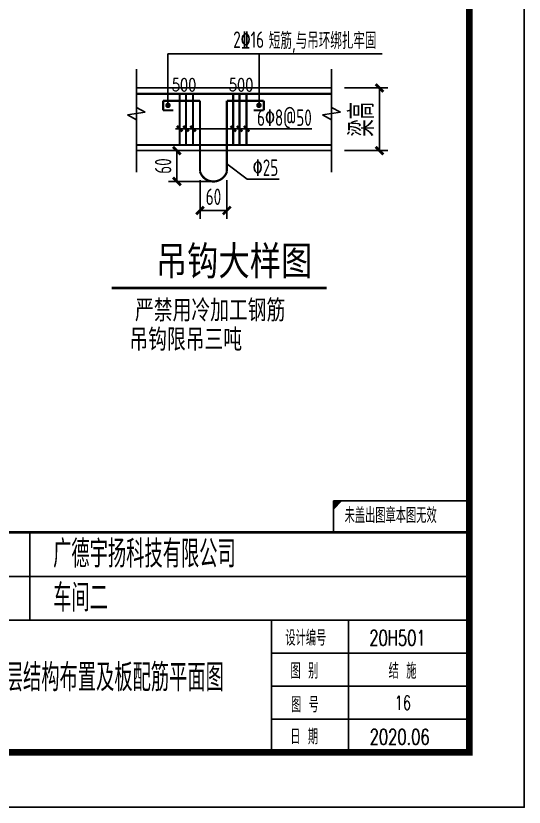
# Model space of a CAD drawing. Extents: x -2331248 to -1198620, y -977263 to -545844.
# Drawn here: x -1360698 to -1349129, y -765858 to -747862 of the extents above; entities that cross this region are included whole.
import ezdxf
from ezdxf.enums import TextEntityAlignment as Align

# ---------------------------------------------------------------- set-up
doc = ezdxf.new("R2010")
doc.units = 0
doc.header["$LTSCALE"] = 1000
doc.header["$MEASUREMENT"] = 0
doc.linetypes.add('CONTINOUS', pattern=[0])
doc.layers.get('0').update_dxf_attribs({"linetype": 'CONTINUOUS'})
doc.layers.get('DEFPOINTS').update_dxf_attribs({"linetype": 'CONTINUOUS'})
for name, color, linetype in [('AXIS', 253, 'CONTINOUS'), ('GJ', 1, 'CONTINUOUS'), ('PUB_TITLE', 4, 'CONTINUOUS'), ('ROOM', 7, 'CONTINUOUS'), ('t图框', 222, 'CONTINUOUS'), ('中文', 7, 'CONTINUOUS'), ('剖面钢筋', 1, 'CONTINUOUS'), ('文字', 7, 'CONTINUOUS'), ('标注', 33, 'CONTINUOUS'), ('轴线__尺寸数字', 253, 'CONTINUOUS')]:
    doc.layers.add(name, color=color, linetype=linetype)
doc.styles.add('HZ', font='tssdeng.shx', dxfattribs={"width": 0.8, "bigfont": 'tssdchn.shx'})
doc.styles.get("Standard").update_dxf_attribs({"font": 'txt.shx', "height": 3, "bigfont": 'hztxt.shx'})
doc.styles.add('TSSD_DIMENSION', font='Tssdeng.shx', dxfattribs={"width": 0.7, "bigfont": 'hztxt.shx'})
doc.styles.add('TSSD_REIN', font='Tssdeng.shx', dxfattribs={"width": 0.7, "bigfont": 'hztxt.shx'})
doc.styles.add('房间名称', font='SIMPLEX', dxfattribs={"width": 0.7, "bigfont": '0HZTXT'})
doc.dimstyles.new('TSSD_100_100', dxfattribs={"dimtxt": 300, "dimasz": 100, "dimexe": 150, "dimexo": 150, "dimgap": 100, "dimtad": 1, "dimdec": 0, "dimzin": 0, "dimdsep": 46, "dimtxsty": 'TSSD_DIMENSION', "dimblk": '_TSDBK', "dimblk1": '_TSDBK', "dimblk2": '_TSDBK', "dimsah": 1, "dimcen": 0, "dimclrt": 7, "dimadec": 0, "dimazin": 0, "dimtfac": 1, "dimtdec": 0, "dimtix": 1, "dimtmove": 2, "dimatfit": 3, "dimldrblk": '_TSDBK', "dimfxl": 1, "dimtolj": 1, "dimtzin": 0, "dimarcsym": 0})

# ---------------------------------------------------------------- blocks, each defined once
blk = doc.blocks.new('ASDDA')
blk.add_line((-273366, 3061618), (-273366, 3065618))
at = {"layer": 't图框'}
for p, q in [((-273366, 3066190), (-275839, 3066190)), ((-275839, 3066190), (-275839, 3065618)), ((-275839, 3066040), (-275690, 3066190)), ((-273366, 3066190), (-273366, 3061618)), ((-273366, 3065618), (-295866, 3065618)), ((-281366, 3065618), (-281366, 3064018)), ((-273366, 3064818), (-283366, 3064818)), ((-273366, 3064018), (-295866, 3064018)), ((-276966, 3061618), (-276966, 3064018)), ((-275566, 3061618), (-275566, 3064018)), ((-276966, 3063418), (-273366, 3063418)), ((-276966, 3062818), (-273366, 3062818)), ((-276966, 3062218), (-273366, 3062218)), ((-315866, 3061618), (-273366, 3061618))]:
    blk.add_line(p, q, dxfattribs=at)
at = {"layer": 't图框', "const_width": 50}
blk.add_lwpolyline([(-295866, 3061618), (-295866, 3065618), (-273366, 3065618)], dxfattribs=at)
at = {"layer": 't图框'}
blk.add_solid([(-275839, 3066040), (-275690, 3066190), (-275839, 3066040), (-275839, 3066190)], dxfattribs=at)
at = {"style": '房间名称', "width": 0.7}
for s, p in [('未盖出图章本图无效', (-275635, 3065786)), ('设计编号', (-276714, 3063557)), ('20H501', (-275185, 3063557)), ('图 别', (-276620, 3062957)), ('结 施', (-274834, 3062957)), ('图 号', (-276611, 3062343)), ('日 期', (-276624, 3061762)), ('2020.06', (-275179, 3061757))]:
    blk.add_text(s, height=280, dxfattribs=at).set_placement(p)
at = {"layer": 'ROOM', "style": 'HZ', "width": 0.7}
for s, p in [('广德宇扬科技有限公司', (-280942, 3064977)), ('车间二', (-280942, 3064177))]:
    blk.add_text(s, height=500, dxfattribs=at).set_placement(p)
blk = doc.blocks.new('_TSDBK')
blk.add_line((-1, 0), (0, 0))
at = {"const_width": 0.5}
blk.add_lwpolyline([(-0.7, -0.7), (0.7, 0.7)], dxfattribs=at)
blk = doc.blocks.new('*D1219')
at = {"layer": 'DEFPOINTS', "color": 0}
for p in [(-1372215, -771359), (-1371727, -771359), (-1371727, -772064)]:
    blk.add_point(p, dxfattribs=at)
at = {"layer": '标注', "color": 0, "lineweight": -2}
for p, q in [((-1372215, -771509), (-1372215, -772214)), ((-1371727, -771509), (-1371727, -772214)), ((-1372115, -772064), (-1371827, -772064))]:
    blk.add_line(p, q, dxfattribs=at)
at = {"layer": '标注', "color": 0, "lineweight": -2, "xscale": 100, "yscale": 100, "zscale": 100, "rotation": 180}
blk.add_blockref('_TSDBK', (-1372215, -772064), dxfattribs=at)
at = {"layer": '标注', "color": 0, "lineweight": -2, "xscale": 100, "yscale": 100, "zscale": 100}
blk.add_blockref('_TSDBK', (-1371727, -772064), dxfattribs=at)
at = {"layer": '标注', "color": 7, "insert": (-1371971, -771814), "char_height": 300, "attachment_point": 5, "style": 'TSSD_DIMENSION'}
blk.add_mtext('\\A1;60', dxfattribs=at)
blk = doc.blocks.new('*D1220')
at = {"layer": 'DEFPOINTS', "color": 0}
for p in [(-1372215, -770975), (-1372637, -771535), (-1371874, -771535)]:
    blk.add_point(p, dxfattribs=at)
at = {"layer": '标注', "color": 0, "lineweight": -2}
for p, q in [((-1372365, -770975), (-1372787, -770975)), ((-1372637, -771075), (-1372637, -771435)), ((-1372024, -771535), (-1372787, -771535))]:
    blk.add_line(p, q, dxfattribs=at)
at = {"layer": '标注', "color": 0, "lineweight": -2, "xscale": 100, "yscale": 100, "zscale": 100}
for p, rotation in [((-1372637, -770975), 90), ((-1372637, -771535), 270)]:
    blk.add_blockref('_TSDBK', p, dxfattribs=dict(at, rotation=rotation))
at = {"layer": '标注', "color": 7, "insert": (-1372887, -771255), "char_height": 300, "attachment_point": 5, "rotation": 90, "style": 'TSSD_DIMENSION'}
blk.add_mtext('\\A1;60', dxfattribs=at)
blk = doc.blocks.new('*D1221')
at = {"layer": 'DEFPOINTS', "color": 0}
for p in [(-1369737, -769834), (-1369737, -770975), (-1368949, -770975)]:
    blk.add_point(p, dxfattribs=at)
at = {"layer": '标注', "color": 0, "lineweight": -2}
for p, q in [((-1369587, -769834), (-1368799, -769834)), ((-1368949, -769934), (-1368949, -770875)), ((-1369587, -770975), (-1368799, -770975))]:
    blk.add_line(p, q, dxfattribs=at)
at = {"layer": '标注', "color": 0, "lineweight": -2, "xscale": 100, "yscale": 100, "zscale": 100}
for p, rotation in [((-1368949, -769834), 90), ((-1368949, -770975), 270)]:
    blk.add_blockref('_TSDBK', p, dxfattribs=dict(at, rotation=rotation))
at = {"layer": '标注', "color": 7, "insert": (-1369274, -770404), "char_height": 450, "attachment_point": 5, "rotation": 90, "style": 'TSSD_DIMENSION'}
blk.add_mtext('\\A1;梁高', dxfattribs=at)
blk = doc.blocks.new('A$C3AED7CA2')
for p, q in [((1023.9, 5388.1), (4923.8, 5388.1)), ((1023.9, 4425.2), (1023.9, 5388.1)), ((2681.7, 4425.2), (2681.7, 5388.1)), ((451.5, 5105.7), (451.5, 3232.6)), ((4003.6, 5105.7), (4003.6, 3232.6)), ((4003.6, 4767), (451.5, 4767)), ((610.9, 4328.8), (284.4, 4278.6)), ((451.5, 4414.3), (610.9, 4328.8)), ((4163, 4328.8), (3836.5, 4278.6)), ((4003.6, 4414.3), (4163, 4328.8)), ((284.4, 4278.6), (451.5, 4188.1)), ((3836.5, 4278.6), (4003.6, 4188.1)), ((1161.4, 4025.7), (3644.3, 4025.7)), ((4003.6, 3626.4), (451.5, 3626.4)), ((2466.5, 3108), (2095.6, 3388.4)), ((2466.5, 3108), (3046.3, 3108))]:
    blk.add_line(p, q)
at = {"const_width": 40}
blk.add_lwpolyline([(1608, 3242.1, 0.7240368), (2095.6, 3242.1)], format="xyb", dxfattribs=at)
at = {"layer": 'AXIS'}
blk.add_line((474.3, 3626.4), (451.5, 3626.4), dxfattribs=at)
at = {"layer": 'GJ', "const_width": 40}
for points in [[(4003.6, 4658.3), (451.5, 4658.3)], [(1237.1, 4658.3), (1237.1, 3730.2)], [(1351.6, 4658.3), (1351.6, 3730.2)], [(1478.9, 4658.3), (1478.9, 3730.2)], [(2212.1, 4658.3), (2212.1, 3730.2)], [(2326.6, 4658.3), (2326.6, 3730.2)], [(2453.9, 4658.3), (2453.9, 3730.2)], [(1608, 4534.2), (935.3, 4534.2)], [(935.3, 4534.2), (935.3, 4359.6)], [(1608, 4534.2), (1608, 3242.1)], [(2095.6, 4534.2), (2768.3, 4534.2)], [(2095.6, 4534.2), (2095.6, 3242.1)], [(2768.3, 4534.2), (2768.3, 4359.6)], [(1119.4, 4359.6), (935.3, 4359.6)], [(2584.2, 4359.6), (2768.3, 4359.6)], [(4003.6, 3730.2), (451.5, 3730.2)]]:
    blk.add_lwpolyline(points, dxfattribs=at)
at = {"layer": '中文', "const_width": 45}
blk.add_lwpolyline([(0, 1126.5), (3912.2, 1126.5)], dxfattribs=at)
at = {"layer": '剖面钢筋', "const_width": 50}
for points in [[(1048.9, 4450.2, 1), (998.9, 4450.2, 1), (1048.9, 4450.2)], [(2654.6, 4450.2, -1), (2704.6, 4450.2, -1), (2654.6, 4450.2)]]:
    blk.add_lwpolyline(points, format="xyb", dxfattribs=at)
at = {"layer": '轴线__尺寸数字', "const_width": 45}
for points in [[(1287.1, 3975.7), (1187.1, 4075.7)], [(1401.6, 3975.7), (1301.6, 4075.7)], [(1528.9, 3975.7), (1428.9, 4075.7)], [(2262.1, 3975.7), (2162.1, 4075.7)], [(2376.6, 3975.7), (2276.6, 4075.7)], [(2503.9, 3975.7), (2403.9, 4075.7)]]:
    blk.add_lwpolyline(points, dxfattribs=at)
at = {"color": 7, "style": 'TSSD_REIN', "width": 0.7}
for s, p in [('2%%13216', (2774, 5495.3)), ('短筋,与吊环绑扎牢固', (4819, 5475)), ('6%%1308@50', (3642.5, 4076.5)), ('%%13025', (3031.4, 3166.8))]:
    blk.add_text(s, height=300, dxfattribs=at).set_placement(p, align=Align.RIGHT)
at = {"color": 7, "width": 0.75}
for p in [(1539.2, 4707.7), (2577.8, 4707.7)]:
    blk.add_text('500', height=230, dxfattribs=at).set_placement(p, align=Align.RIGHT)
at = {"layer": '中文', "style": 'HZ'}
blk.add_text('吊钩大样图', height=600, dxfattribs=at).set_placement((3651.8, 1301), align=Align.RIGHT)
at = {"layer": '中文', "style": 'HZ', "width": 0.9}
for s, p in [('严禁用冷加工钢筋', (3159.7, 518.2)), ('吊钩限吊三吨', (2373.3, -12.6))]:
    blk.add_text(s, height=400, dxfattribs=at).set_placement(p, align=Align.RIGHT)
at = {"layer": '标注'}
for base, p1, p2, angle, text, override, picture, middle in [((4873.9, 3626.4), (4086.2, 4767), (4086.2, 3626.4), 270, '梁高', {"dimtxt": 450, "dimblk1": '_TSDBK', "dimblk2": '_TSDBK', "dimsah": 1}, '*D1221', (4548.9, 4196.7)), ((1186.1, 3065.6), (1608, 3626.4), (1949.1, 3065.6), 90, '60', {"dimblk1": '_TSDBK', "dimblk2": '_TSDBK', "dimsah": 1}, '*D1220', (936.1, 3346))]:
    dim = blk.add_linear_dim(base=base, p1=p1, p2=p2, angle=angle, text=text, dimstyle='TSSD_100_100', override=override, dxfattribs=at)
    dim.commit()
    dim.dimension.update_dxf_attribs({"geometry": picture, "text_midpoint": middle, "insert": (1373823, 774601)})
dim = blk.add_linear_dim(base=(2095.6, 2536.8), p1=(1608, 3242.1), p2=(2095.6, 3242.1), text='60', dimstyle='TSSD_100_100', override={"dimblk1": '_TSDBK', "dimblk2": '_TSDBK', "dimsah": 1}, dxfattribs=at)
dim.commit()
dim.dimension.update_dxf_attribs({"geometry": '*D1219', "text_midpoint": (1851.8, 2786.8), "insert": (1373823, 774601)})

msp = doc.modelspace()

# ---------------------------------------------------------------- linework, layer by layer
at = {"layer": 'PUB_TITLE'}
msp.add_lwpolyline([(-1454253.9, -765858.1), (-1454253.9, -691608.1), (-1349128.9, -691608.1), (-1349128.9, -765858.1)], close=True, dxfattribs=at)
at = {"layer": 'PUB_TITLE', "const_width": 150}
msp.add_lwpolyline([(-1451128.9, -692858.1), (-1350378.9, -692858.1), (-1350378.9, -764608.1), (-1451128.9, -764608.1)], close=True, dxfattribs=at)

# ---------------------------------------------------------------- block references
at = {"xscale": 1.25, "yscale": 1.25, "zscale": 1.25}
msp.add_blockref('A$C3AED7CA2', (-1358515.5, -755460.8), dxfattribs=at)
at = {"lineweight": -3, "xscale": 1.250016957928892, "yscale": 1.250016958278138, "zscale": 1.250016957604765}
msp.add_blockref('ASDDA', (-1008667.3, -4591683), dxfattribs=at)

# ---------------------------------------------------------------- texts
at = {"layer": 'ROOM', "style": 'HZ', "width": 0.7}
msp.add_text('屋面层结构布置及板配筋平面图', height=625.003, dxfattribs=at).set_placement((-1361781.5, -763221.3))
at = {"layer": '文字', "style": '房间名称', "width": 0.7}
msp.add_text('16', height=314.95, dxfattribs=at).set_placement((-1351890.7, -763486.4), align=Align.MIDDLE)

doc.saveas('drawing.dxf')
